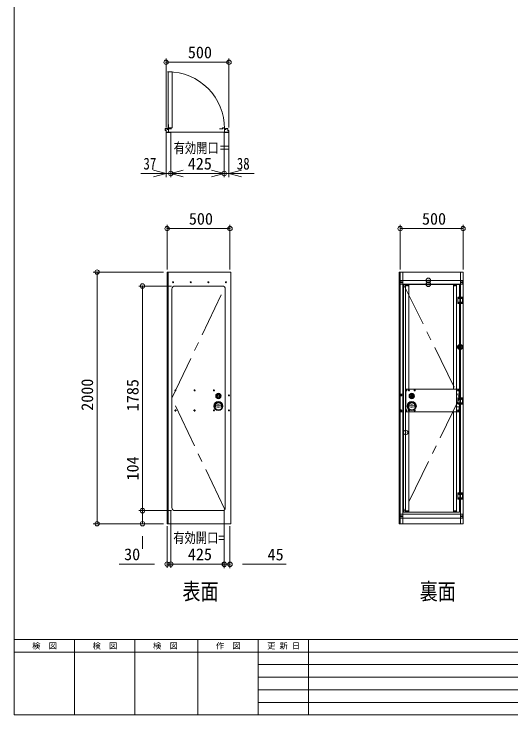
# Model space of a CAD drawing. Units: millimetres, scale not verified. Extents: x -17950 to 17950, y -5550 to 5550.
# Drawn here: x -17950 to -14002, y -5550 to 20 of the extents above; entities that cross this region are included whole.
import ezdxf
from ezdxf.enums import TextEntityAlignment as Align

# ---------------------------------------------------------------- set-up
doc = ezdxf.new("R2010")
doc.units = ezdxf.units.MM
doc.header["$LTSCALE"] = 70
doc.header["$PDMODE"] = 32
doc.header["$PDSIZE"] = 35
doc.linetypes.add('CHAIN1', pattern=[8, 5, -1, 1, -1])
doc.linetypes.add('DASHED1', pattern=[1.8, 1.2, -0.6])
for name, color, linetype, lineweight in [('0-0_(2m)Rｸﾘｱｺｰﾅｰﾊﾟﾈﾙ', 7, 'Continuous', 9), ('0-6_(2m)ﾐﾆﾄﾞｱﾊﾟﾈﾙ', 2, 'Continuous', 9), ('0-E_(3m)ﾐﾆﾄﾞｱﾊﾟﾈﾙ', 7, 'Continuous', 9), ('0-F_0', 7, 'Continuous', 9), ('2-6_text', 7, 'Continuous', 9), ('2-9_図面枠', 7, 'Continuous', 9)]:
    doc.layers.add(name, color=color, linetype=linetype, lineweight=lineweight)
doc.styles.add('ＭＳ ゴシック', font='')
doc.styles.get('ＭＳ ゴシック').set_extended_font_data('MS Gothic')

msp = doc.modelspace()

# ---------------------------------------------------------------- linework, layer by layer
at = {"layer": '0-0_(2m)Rｸﾘｱｺｰﾅｰﾊﾟﾈﾙ'}
msp.add_line((-17950.02, 5550), (-17950.02, -5550), dxfattribs=at)
at = {"layer": '0-6_(2m)ﾐﾆﾄﾞｱﾊﾟﾈﾙ', "color": 4, "lineweight": 5}
for p, q in [((-16734.14, -2030.26), (-16734.14, -4030.26)), ((-16226.14, -2030.26), (-16734.14, -2030.26)), ((-16226.14, -2030.26), (-16226.14, -4030.26)), ((-14889.91, -2030.31), (-14381.91, -2030.31)), ((-14889.91, -2030.36), (-14889.91, -4030.36)), ((-14881.92, -2156.05), (-14881.91, -2030.31)), ((-14881.91, -2030.31), (-14881.91, -4030.31)), ((-14861.91, -2030.31), (-14861.91, -2096.31)), ((-14401.91, -2030.31), (-14401.91, -2096.31)), ((-14381.93, -2156.11), (-14381.91, -2030.36)), ((-14381.91, -2030.31), (-14381.91, -4030.31)), ((-16696.13, -3901.26), (-16696.13, -2166.26)), ((-16296.14, -2141.26), (-16671.14, -2141.26)), ((-16271.14, -3901.26), (-16271.14, -2166.26)), ((-14861.91, -2126.31), (-14861.91, -3000.31)), ((-14854.41, -2128.31), (-14409.41, -2128.31)), ((-14854.41, -2128.31), (-14854.41, -3938.31)), ((-14839.41, -2128.31), (-14839.41, -3938.31)), ((-14814.42, -2128.31), (-14814.42, -2960.31)), ((-14459.41, -2128.31), (-14459.41, -2960.31)), ((-14434.41, -2128.31), (-14434.41, -2960.31)), ((-14409.41, -2128.31), (-14409.41, -2230.31)), ((-14401.91, -2126.31), (-14401.91, -2230.31)), ((-14382.07, -2506.15), (-14381.93, -2204.71)), ((-14409.41, -2280.31), (-14409.41, -3030.31)), ((-14401.91, -2280.31), (-14401.91, -3030.31)), ((-14881.91, -3856.01), (-14881.91, -2554.69)), ((-14381.91, -3856.06), (-14381.91, -2554.75)), ((-14434.41, -3000.31), (-14434.41, -3100.31)), ((-14409.41, -3080.31), (-14409.41, -3785.31)), ((-14401.91, -3080.31), (-14401.91, -3785.31)), ((-14861.91, -3140.31), (-14861.91, -3955.31)), ((-14814.42, -3140.31), (-14814.42, -3938.31)), ((-14459.41, -3140.31), (-14459.41, -3938.31)), ((-14434.41, -3140.31), (-14434.41, -3938.31)), ((-14409.41, -3835.31), (-14409.41, -3938.31)), ((-14401.91, -3835.31), (-14401.91, -3955.31)), ((-16296.14, -3926.26), (-16671.14, -3926.26)), ((-14881.91, -4030.31), (-14881.91, -3904.61)), ((-14854.41, -3938.31), (-14409.41, -3938.31)), ((-14381.91, -4030.36), (-14381.91, -3904.66)), ((-14861.91, -3985.31), (-14861.91, -4030.31)), ((-14401.91, -3985.31), (-14401.91, -4030.31)), ((-16734.14, -4030.26), (-16226.14, -4030.26)), ((-14889.91, -4030.31), (-14381.91, -4030.31))]:
    msp.add_line(p, q, dxfattribs=at)
at = {"layer": '0-6_(2m)ﾐﾆﾄﾞｱﾊﾟﾈﾙ', "color": 5}
for p, q in [((-16726.14, -2030.26), (-16726.14, -4030.26)), ((-14790.66, -3003.33), (-14790.66, -3027.28)), ((-14789.16, -3003.33), (-14790.66, -3003.33)), ((-14789.16, -3003.33), (-14789.16, -3027.28)), ((-14789.16, -3027.28), (-14790.66, -3027.28)), ((-16354.64, -3095.26), (-16354.64, -3098.26)), ((-16351.64, -3098.26), (-16354.64, -3098.26)), ((-16351.64, -3095.26), (-16351.64, -3098.26)), ((-16350.51, -3096.26), (-16351.64, -3096.26)), ((-16350.51, -3094.26), (-16351.62, -3094.26)), ((-16326.14, -3087.76), (-16350.51, -3090.26)), ((-16350.51, -3090.26), (-16350.51, -3100.26)), ((-16301.77, -3090.26), (-16326.14, -3087.76)), ((-16301.77, -3090.26), (-16301.77, -3100.26)), ((-16300.66, -3094.26), (-16301.77, -3094.26)), ((-16300.63, -3096.26), (-16301.77, -3096.26)), ((-16300.63, -3095.26), (-16300.63, -3098.26)), ((-16297.64, -3098.26), (-16300.63, -3098.26)), ((-16297.64, -3095.26), (-16297.64, -3098.26)), ((-14815.41, -3095.31), (-14815.41, -3098.31)), ((-14815.41, -3096.31), (-14814.28, -3096.31)), ((-14815.4, -3094.31), (-14814.28, -3094.31)), ((-14814.28, -3090.31), (-14789.92, -3087.81)), ((-14814.28, -3090.31), (-14814.28, -3100.31)), ((-14789.92, -3102.81), (-14814.28, -3100.31)), ((-14765.54, -3100.31), (-14789.92, -3102.81)), ((-14765.54, -3094.31), (-14764.43, -3094.31)), ((-14765.54, -3096.31), (-14764.41, -3096.31)), ((-14761.41, -3095.31), (-14761.41, -3098.31))]:
    msp.add_line(p, q, dxfattribs=at)
at = {"layer": '0-6_(2m)ﾐﾆﾄﾞｱﾊﾟﾈﾙ'}
for p, q in [((-14880.91, -2096.31), (-14880.91, -2126.31)), ((-14880.91, -2126.31), (-14382.91, -2126.31)), ((-14424.17, -2280.31), (-14424.17, -2230.31)), ((-14409.16, -2230.31), (-14424.17, -2230.31)), ((-14409.16, -2280.31), (-14424.17, -2280.31)), ((-14409.16, -2280.31), (-14409.16, -2230.31)), ((-14402.16, -2243.31), (-14409.16, -2243.31)), ((-14402.16, -2267.31), (-14409.16, -2267.31)), ((-14387.16, -2230.31), (-14408.66, -2230.31)), ((-14408.66, -2243.31), (-14408.66, -2230.31)), ((-14408.66, -2280.31), (-14408.66, -2267.31)), ((-14387.16, -2280.31), (-14408.66, -2280.31)), ((-14402.66, -2267.31), (-14402.66, -2243.31)), ((-14402.16, -2280.31), (-14402.16, -2230.31)), ((-14387.16, -2280.31), (-14387.16, -2230.31)), ((-14880.71, -3000.31), (-14880.71, -3140.31)), ((-14860.71, -3000.31), (-14880.71, -3000.31)), ((-14860.71, -3000.31), (-14860.71, -3140.31)), ((-14412.91, -2960.31), (-14837.91, -2960.31)), ((-14837.91, -2960.31), (-14837.91, -3140.31)), ((-14412.91, -3000.31), (-14434.91, -3000.31)), ((-14434.91, -3000.31), (-14434.91, -3100.31)), ((-14412.91, -2960.31), (-14412.91, -3000.31)), ((-14409.16, -3030.31), (-14424.17, -3030.31)), ((-14424.17, -3080.31), (-14424.17, -3030.31)), ((-14409.16, -3080.31), (-14409.16, -3030.31)), ((-14402.16, -3043.31), (-14409.16, -3043.31)), ((-14387.16, -3030.31), (-14408.66, -3030.31)), ((-14408.66, -3043.31), (-14408.66, -3030.31)), ((-14402.66, -3067.31), (-14402.66, -3043.31)), ((-14402.16, -3080.31), (-14402.16, -3030.31)), ((-14387.16, -3080.31), (-14387.16, -3030.31)), ((-14412.91, -3100.31), (-14434.91, -3100.31)), ((-14409.16, -3080.31), (-14424.17, -3080.31)), ((-14412.91, -3100.31), (-14412.91, -3140.31)), ((-14402.16, -3067.31), (-14409.16, -3067.31)), ((-14408.66, -3080.31), (-14408.66, -3067.31)), ((-14387.16, -3080.31), (-14408.66, -3080.31)), ((-14860.71, -3140.31), (-14880.71, -3140.31)), ((-14412.91, -3140.31), (-14837.91, -3140.31)), ((-14409.16, -3785.31), (-14424.17, -3785.31)), ((-14424.17, -3835.31), (-14424.17, -3785.31)), ((-14409.16, -3835.31), (-14409.16, -3785.31)), ((-14387.16, -3785.31), (-14408.66, -3785.31)), ((-14408.66, -3798.31), (-14408.66, -3785.31)), ((-14402.16, -3835.31), (-14402.16, -3785.31)), ((-14387.16, -3835.31), (-14387.16, -3785.31)), ((-14409.16, -3835.31), (-14424.17, -3835.31)), ((-14402.16, -3798.31), (-14409.16, -3798.31)), ((-14402.16, -3822.31), (-14409.16, -3822.31)), ((-14408.66, -3835.31), (-14408.66, -3822.31)), ((-14387.16, -3835.31), (-14408.66, -3835.31)), ((-14402.66, -3822.31), (-14402.66, -3798.31)), ((-14880.91, -3955.31), (-14382.91, -3955.31)), ((-14880.91, -3955.31), (-14880.91, -3985.31)), ((-14880.91, -3955.31), (-14880.91, -3985.31)), ((-14880.91, -3985.31), (-14382.91, -3985.31)), ((-14382.91, -3955.31), (-14382.91, -3985.31))]:
    msp.add_line(p, q, dxfattribs=at)
at = {"layer": '0-6_(2m)ﾐﾆﾄﾞｱﾊﾟﾈﾙ', "color": 5, "linetype": 'DASHED1'}
for p, q in [((-14861.91, -2096.31), (-14861.91, -2126.31)), ((-14401.91, -2096.31), (-14401.91, -2126.31)), ((-14861.91, -3000.31), (-14861.91, -3140.31)), ((-14434.41, -2960.31), (-14434.41, -3000.31)), ((-14434.41, -3100.31), (-14434.41, -3140.31)), ((-14861.91, -3955.31), (-14861.91, -3985.31)), ((-14401.91, -3955.31), (-14401.91, -3985.31))]:
    msp.add_line(p, q, dxfattribs=at)
at = {"layer": '0-6_(2m)ﾐﾆﾄﾞｱﾊﾟﾈﾙ', "color": 7}
msp.add_line((-14889.91, -2506.31), (-14889.92, -2554.76), dxfattribs=at)
at = {"layer": '0-6_(2m)ﾐﾆﾄﾞｱﾊﾟﾈﾙ', "color": 1, "linetype": 'CHAIN1'}
for p, q in [((-16660.14, -3130.26), (-16676.14, -3130.26)), ((-16668.13, -3122.26), (-16668.13, -3138.26)), ((-16507.13, -3130.26), (-16523.14, -3130.26)), ((-16515.13, -3122.26), (-16515.13, -3138.26))]:
    msp.add_line(p, q, dxfattribs=at)
at = {"layer": '0-6_(2m)ﾐﾆﾄﾞｱﾊﾟﾈﾙ'}
msp.add_lwpolyline([(-14880.91, -2096.31), (-14382.91, -2096.31), (-14382.91, -2126.31)], dxfattribs=at)
at = {"layer": '0-6_(2m)ﾐﾆﾄﾞｱﾊﾟﾈﾙ', "color": 1, "linetype": 'CHAIN1'}
for points in [[(-16275.99, -3916.07), (-16696.13, -3033.76), (-16275.99, -2151.46)], [(-14854.41, -2128.31), (-14409.41, -3033.31), (-14854.41, -3938.31)]]:
    msp.add_lwpolyline(points, dxfattribs=at)
at = {"layer": '0-6_(2m)ﾐﾆﾄﾞｱﾊﾟﾈﾙ', "color": 5}
for points in [[(-16350.51, -3100.26), (-16326.14, -3102.76), (-16301.77, -3100.26)], [(-14818.41, -3095.31), (-14818.41, -3098.31), (-14815.41, -3098.31)], [(-14789.92, -3087.81), (-14765.54, -3090.31), (-14765.54, -3100.31)], [(-14764.41, -3095.31), (-14764.41, -3098.31), (-14761.41, -3098.31)]]:
    msp.add_lwpolyline(points, dxfattribs=at)
at = {"layer": '0-6_(2m)ﾐﾆﾄﾞｱﾊﾟﾈﾙ'}
for centre, radius in [((-16686.14, -2111.26), 4), ((-16546.14, -2111.26), 4), ((-16406.14, -2111.26), 4), ((-16266.14, -2111.26), 4), ((-14871.91, -2111.31), 4), ((-14391.91, -2111.31), 4), ((-14829.41, -2135.81), 4), ((-14819.41, -2135.81), 4), ((-14454.41, -2135.81), 4), ((-14444.41, -2135.81), 4), ((-14416.66, -2237.81), 4), ((-14416.66, -2272.81), 4), ((-14394.66, -2237.81), 4), ((-14394.66, -2272.81), 4), ((-16668.13, -2970.26), 4), ((-16515.13, -2970.26), 4), ((-16362.14, -2970.26), 4), ((-16243.14, -3010.26), 4), ((-14872.91, -3010.31), 4), ((-14832.91, -2970.31), 4), ((-14812.91, -2970.31), 4), ((-14766.91, -2970.31), 4), ((-14421.91, -2970.31), 4), ((-14416.66, -3037.81), 4), ((-14394.66, -3037.81), 4), ((-14416.66, -3072.81), 4), ((-14394.66, -3072.81), 4), ((-16668.13, -3130.26), 4), ((-16668.13, -3130.26), 2), ((-16515.13, -3130.26), 4), ((-16515.13, -3130.26), 2), ((-16362.14, -3130.26), 4), ((-16243.14, -3130.26), 4), ((-14872.91, -3130.31), 4), ((-14832.91, -3130.31), 4), ((-14812.91, -3130.31), 4), ((-14766.91, -3130.31), 4), ((-14421.91, -3130.31), 4), ((-14416.66, -3792.81), 4), ((-14416.66, -3827.81), 4), ((-14394.66, -3792.81), 4), ((-14394.66, -3827.81), 4), ((-14829.41, -3930.81), 4), ((-14819.41, -3930.81), 4), ((-14454.41, -3930.81), 4), ((-14444.41, -3930.81), 4), ((-14871.91, -3970.31), 4), ((-14391.91, -3970.31), 4)]:
    msp.add_circle(centre, radius, dxfattribs=at)
at = {"layer": '0-6_(2m)ﾐﾆﾄﾞｱﾊﾟﾈﾙ', "color": 5}
for centre, radius in [((-16326.14, -3015.26), 21.5), ((-16326.14, -3015.26), 15), ((-16326.14, -3015.26), 14), ((-16326.14, -3015.26), 7.5), ((-14789.92, -3015.31), 21.5), ((-14789.92, -3015.31), 15), ((-14789.92, -3015.31), 14), ((-16326.14, -3095.26), 36.5), ((-14789.92, -3095.31), 36.5), ((-16326.14, -3095.26), 30.5), ((-14789.92, -3095.31), 30.5)]:
    msp.add_circle(centre, radius, dxfattribs=at)
at = {"layer": '0-6_(2m)ﾐﾆﾄﾞｱﾊﾟﾈﾙ', "color": 4, "lineweight": 5}
for centre, start, end in [((-16671.14, -2166.26), 90, 180), ((-16296.14, -2166.26), 0, 90), ((-16671.14, -3901.26), 180, 270), ((-16296.14, -3901.26), 270, 0)]:
    msp.add_arc(centre, 25, start, end, dxfattribs=at)
at = {"layer": '0-6_(2m)ﾐﾆﾄﾞｱﾊﾟﾈﾙ', "color": 5}
for centre, radius, start, end in [((-14789.92, -3015.31), 7.5, 95.739, 264.261), ((-14789.92, -3015.31), 7.5, 275.739, 84.261), ((-16326.14, -3095.26), 28.5, 0, 180), ((-16326.14, -3095.26), 25.5, 0, 180), ((-16326.14, -3095.26), 10, 42.396, 137.604), ((-16326.14, -3095.26), 10, 222.396, 317.604), ((-14789.92, -3095.31), 28.5, 0, 180), ((-14789.92, -3095.31), 25.5, 0, 180), ((-14789.92, -3095.31), 10, 42.396, 137.604), ((-14789.92, -3095.31), 10, 222.396, 317.604)]:
    msp.add_arc(centre, radius, start, end, dxfattribs=at)
at = {"layer": '0-6_(2m)ﾐﾆﾄﾞｱﾊﾟﾈﾙ', "color": 7}
for p in [(-14657.99, -2096.31), (-14657.99, -2126.31), (-14657.99, -2128.31), (-14409.41, -2625.87), (-14401.91, -2625.87), (-14837.91, -3305.34)]:
    msp.add_point(p, dxfattribs=at)
at = {"layer": '0-E_(3m)ﾐﾆﾄﾞｱﾊﾟﾈﾙ'}
for p, q in [((-16694.59, -438.99), (-16730.6, -438.99)), ((-16726.39, -887.75), (-16726.39, -438.99)), ((-16694.59, -438.99), (-16694.59, -884)), ((-16730.14, -890.74), (-16750.14, -890.74)), ((-16744.38, -889.55), (-16728.79, -889.55)), ((-16744.38, -889.55), (-16744.38, -890.74)), ((-16744.38, -890.74), (-16708.38, -890.74)), ((-16730.14, -899.24), (-16730.14, -890.74)), ((-16726.39, -889.55), (-16708.38, -889.55)), ((-16723.09, -858.99), (-16723.09, -884)), ((-16694.59, -884), (-16723.09, -884)), ((-16697.64, -891.04), (-16722.64, -891.04)), ((-16722.64, -919.54), (-16722.64, -891.04)), ((-16708.38, -889.66), (-16708.38, -891.16)), ((-16697.64, -892.35), (-16697.64, -891.16)), ((-16292.64, -891.04), (-16317.64, -891.04)), ((-16317.64, -892.35), (-16317.64, -891.16)), ((-16277.64, -883.55), (-16292.64, -883.55)), ((-16292.64, -891.04), (-16292.64, -883.55)), ((-16278.84, -884.74), (-16291.44, -884.74)), ((-16291.44, -892.24), (-16291.44, -884.74)), ((-16278.84, -918.34), (-16278.84, -884.74)), ((-16278.84, -884.74), (-16278.23, -902.15)), ((-16277.64, -919.54), (-16277.64, -883.55)), ((-16270.14, -899.35), (-16270.14, -890.86)), ((-16731.34, -891.95), (-16748.94, -891.95)), ((-16748.94, -903.55), (-16748.94, -891.95)), ((-16740.93, -903.66), (-16748.94, -903.66)), ((-16742.14, -920.75), (-16742.14, -904.74)), ((-16704.14, -920.75), (-16742.14, -920.75)), ((-16740.93, -919.65), (-16740.93, -903.66)), ((-16243.34, -919.54), (-16740.93, -919.54)), ((-16277.64, -919.54), (-16722.64, -919.54)), ((-16697.64, -892.24), (-16721.44, -892.24)), ((-16721.44, -918.34), (-16721.44, -892.24)), ((-16278.84, -918.34), (-16721.44, -918.34)), ((-16704.14, -919.54), (-16704.14, -920.75)), ((-16291.44, -892.24), (-16317.64, -892.24)), ((-16279.14, -919.65), (-16279.14, -920.86)), ((-16242.13, -920.75), (-16279.14, -920.75)), ((-16268.94, -899.24), (-16270.14, -899.24)), ((-16268.94, -899.24), (-16268.94, -891.95)), ((-16251.34, -891.95), (-16268.94, -891.95)), ((-16251.34, -907.94), (-16251.34, -891.95)), ((-16243.34, -907.94), (-16251.34, -907.94)), ((-16242.13, -906.75), (-16250.14, -906.75)), ((-16243.34, -919.54), (-16243.34, -907.94)), ((-16242.13, -920.75), (-16242.13, -906.75))]:
    msp.add_line(p, q, dxfattribs=at)
for points in [[(-16742.14, -904.74), (-16750.14, -904.74), (-16750.14, -890.74)], [(-16250.14, -906.75), (-16250.14, -890.74), (-16270.14, -890.74)], [(-16730.14, -899.24), (-16731.34, -899.24), (-16731.34, -891.95)]]:
    msp.add_lwpolyline(points, dxfattribs=at)
msp.add_circle((-16726.39, -887.75), 1.8, dxfattribs=at)
for centre, radius, start, end in [((-16726.4, -887.76), 448.76, 359.633, 90), ((-16726.39, -887.75), 3, 323.13, 270)]:
    msp.add_arc(centre, radius, start, end, dxfattribs=at)
at = {"layer": '0-F_0'}
for p, q in [((-16742.14, -880.85), (-16742.14, -333.09)), ((-16242.13, -880.85), (-16242.13, -333.09)), ((-16242.13, -363.1), (-16742.14, -363.1)), ((-16642.14, -363.1), (-16342.14, -363.1)), ((-16705.14, -920.75), (-16705.14, -1277.16)), ((-16280.14, -920.75), (-16280.14, -1277.16)), ((-16742.14, -1247.16), (-16842.14, -1247.16)), ((-16280.14, -1247.16), (-16705.14, -1247.16)), ((-16705.14, -1247.16), (-16605.13, -1247.16)), ((-16605.13, -1247.16), (-16380.14, -1247.16)), ((-16280.14, -1247.16), (-16380.14, -1247.16)), ((-16242.13, -1247.16), (-16142.14, -1247.16)), ((-16734.14, -2010.25), (-16734.14, -1655.14)), ((-16234.13, -2010.3), (-16234.13, -1655.14)), ((-14881.91, -2010.25), (-14881.91, -1655.14)), ((-14381.91, -2010.3), (-14381.91, -1655.14)), ((-16234.13, -1685.14), (-16734.14, -1685.14)), ((-16634.14, -1685.14), (-16334.14, -1685.14)), ((-14381.91, -1685.14), (-14881.91, -1685.14)), ((-14781.91, -1685.14), (-14481.92, -1685.14)), ((-16762.14, -2030.26), (-17320.29, -2030.26)), ((-17290.29, -2030.26), (-17290.29, -4030.26)), ((-17290.29, -3930.26), (-17290.29, -2130.26)), ((-16699.3, -2141.26), (-16959.44, -2141.26)), ((-16929.44, -2141.26), (-16929.44, -3926.26)), ((-16929.44, -3826.26), (-16929.44, -2241.26)), ((-16929.28, -3826.26), (-16929.28, -3492.93)), ((-16699.14, -3926.26), (-16959.44, -3926.26)), ((-16699.14, -3926.26), (-16959.28, -3926.26)), ((-16704.14, -3921.26), (-16704.14, -4381.29)), ((-16704.14, -3921.26), (-16704.14, -4381.29)), ((-16279.6, -3926.03), (-16279.6, -4381.29)), ((-16279.6, -3926.03), (-16279.6, -4382.69)), ((-16762.14, -4030.26), (-17320.29, -4030.26)), ((-16762.14, -4030.26), (-16959.28, -4030.26)), ((-16734.14, -4050.26), (-16734.14, -4381.29)), ((-16234.13, -4050.26), (-16234.13, -4382.69)), ((-16929.28, -4130.26), (-16929.28, -4230.26)), ((-16834.14, -4351.29), (-17114.14, -4351.29)), ((-16279.6, -4351.29), (-16704.14, -4351.29)), ((-16604.14, -4351.29), (-16504.14, -4351.29)), ((-16604.14, -4351.29), (-16379.59, -4351.29)), ((-16379.59, -4352.69), (-16479.6, -4352.69)), ((-16134.14, -4352.69), (-15787.47, -4352.69))]:
    msp.add_line(p, q, dxfattribs=at)
at = {"layer": '0-F_0', "color": 4, "lineweight": 5}
for p, q in [((-16742.14, -920.75), (-16742.14, -1277.16)), ((-16705.14, -920.75), (-16705.14, -1277.16)), ((-16280.14, -920.75), (-16280.14, -1277.16)), ((-16242.13, -920.75), (-16242.13, -1277.16)), ((-16842.14, -1247.16), (-16942.13, -1247.16)), ((-16742.14, -1247.16), (-16705.14, -1247.16)), ((-16605.13, -1247.16), (-16505.14, -1247.16)), ((-16380.14, -1247.16), (-16480.13, -1247.16)), ((-16280.14, -1247.16), (-16242.13, -1247.16)), ((-16142.14, -1247.16), (-16042.14, -1247.16))]:
    msp.add_line(p, q, dxfattribs=at)
at = {"layer": '0-F_0'}
for points in [[(-16842.14, -1220.36), (-16742.14, -1247.16), (-16842.14, -1273.95)], [(-16605.13, -1273.95), (-16705.14, -1247.16), (-16605.13, -1220.36)], [(-16380.14, -1220.36), (-16280.14, -1247.16), (-16380.14, -1273.95)], [(-16142.14, -1273.95), (-16242.13, -1247.16), (-16142.14, -1220.36)], [(-16929.28, -4030.26), (-16929.28, -3926.26), (-16929.28, -4030.26)], [(-16704.14, -4351.29), (-16734.14, -4351.29), (-16704.14, -4351.29)], [(-16279.6, -4352.69), (-16234.13, -4352.69), (-16279.6, -4352.69)]]:
    msp.add_lwpolyline(points, dxfattribs=at)
for p in [(-16742.14, -363.1), (-16242.13, -363.1), (-16705.14, -1247.16), (-16280.14, -1247.16), (-16734.14, -1685.14), (-16234.13, -1685.14), (-14881.91, -1685.14), (-14381.91, -1685.14), (-17290.29, -2030.26), (-16929.44, -2141.26), (-16929.44, -3926.26), (-16929.28, -3926.26), (-17290.29, -4030.26), (-16929.28, -4030.26), (-16734.14, -4351.29), (-16704.14, -4351.29), (-16279.6, -4351.29), (-16279.6, -4352.69), (-16234.13, -4352.69)]:
    msp.add_point(p, dxfattribs=at)
at = {"layer": '2-9_図面枠'}
for p, q in [((-17950.02, -4950), (-1850.02, -4950)), ((-17470.03, -4950), (-17470.03, -5550)), ((-16990.03, -4950), (-16990.03, -5550)), ((-16490.03, -4950), (-16490.03, -5550)), ((-16010.03, -4950), (-16010.03, -5550)), ((-15610.03, -4950), (-15610.03, -5550)), ((-17950.02, -5050), (-11570.03, -5050)), ((-16010.03, -5150), (-11570.03, -5150)), ((-16010.03, -5250), (-11570.03, -5250)), ((-16010.03, -5350), (-11570.03, -5350)), ((-16010.03, -5450), (-11570.03, -5450))]:
    msp.add_line(p, q, dxfattribs=at)
for points in [[(-17950.02, -5550), (-1850.02, -5550), (-1850.02, 5550), (-17950.02, 5550)], [(-17950.02, 5550), (-17950.02, -4950), (-1850.02, -4950)]]:
    msp.add_lwpolyline(points, dxfattribs=at)

# ---------------------------------------------------------------- texts
at = {"layer": '0-F_0', "color": 2, "style": 'ＭＳ ゴシック'}
for s, p in [('500', (-16568.94, -359.9)), ('425', (-16569.43, -1243.96)), ('500', (-16560.94, -1681.95)), ('500', (-14708.72, -1681.95)), ('30', (-17075.34, -4348.09)), ('425', (-16568.66, -4348.09)), ('45', (-15935.34, -4349.49))]:
    msp.add_text(s, height=93.84, dxfattribs=at).set_placement(p, align=Align.BOTTOM_LEFT)
at = {"layer": '0-F_0', "color": 2, "style": 'ＭＳ ゴシック', "width": 0.8}
for s, p in [('37', (-16922.04, -1243.96)), ('38', (-16180.09, -1243.96))]:
    msp.add_text(s, height=93.84, dxfattribs=at).set_placement(p, align=Align.BOTTOM_LEFT)
at = {"layer": '0-F_0', "color": 2, "style": 'ＭＳ ゴシック'}
for s, p in [('2000', (-17293.49, -3132.66)), ('1785', (-16932.64, -3136.16)), ('104', (-16932.48, -3686.4))]:
    msp.add_text(s, height=93.84, rotation=90, dxfattribs=at).set_placement(p, align=Align.BOTTOM_LEFT)
at = {"layer": '2-6_text', "style": 'ＭＳ ゴシック', "width": 0.8}
for s, height, p in [('有効開口＝\u3000\u3000', 82.11, (-16681.99, -1109.53)), ('有効開口=\u3000', 82.11, (-16684.86, -4207.18)), ('表面', 131.4, (-16611.79, -4673.34)), ('裏面', 131.4, (-14726.79, -4673.34))]:
    msp.add_text(s, height=height, dxfattribs=at).set_placement(p, align=Align.BOTTOM_LEFT)
at = {"layer": '2-9_図面枠', "style": 'ＭＳ ゴシック'}
for s, p in [('検\u3000図', (-17806.03, -5038.4)), ('検\u3000図', (-17326.03, -5038.4)), ('検\u3000図', (-16846.03, -5038.4)), ('作\u3000図', (-16346.03, -5038.4)), ('更 新 日', (-15938.03, -5038.4))]:
    msp.add_text(s, height=46.92, dxfattribs=at).set_placement(p, align=Align.BOTTOM_LEFT)

doc.saveas('drawing.dxf')
